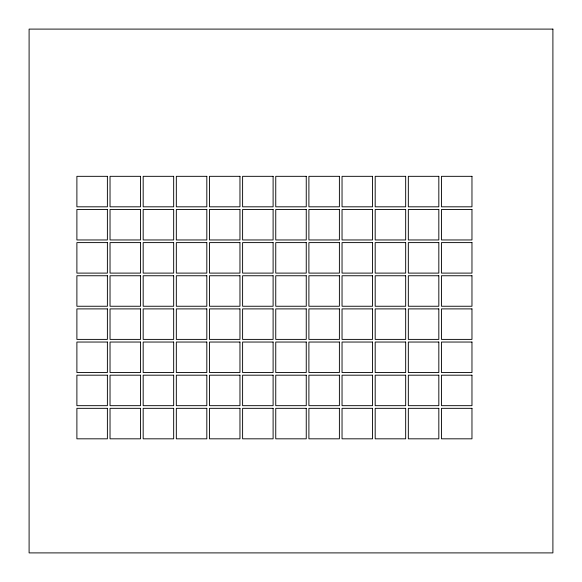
<?xml version="1.0" encoding="UTF-8"?>
<svg xmlns="http://www.w3.org/2000/svg" width="582" height="582" viewBox="0 0 582 582"><rect width="100%" height="100%" fill="white"/><g stroke="black" fill="none" stroke-linecap="round" stroke-linejoin="round"><path stroke-width="0.87" d="M552.9 29.1L29.1 29.1L29.1 552.9L552.9 552.9L552.9 29.1M107.386 176.324L76.889 176.324L76.889 206.814L107.386 206.814L107.386 176.324M140.531 176.324L110.034 176.324L110.034 206.814L140.531 206.814L140.531 176.324M173.669 176.324L143.179 176.324L143.179 206.814L173.669 206.814L173.669 176.324M206.814 176.324L176.324 176.324L176.324 206.814L206.814 206.814L206.814 176.324M239.959 176.324L209.469 176.324L209.469 206.814L239.959 206.814L239.959 176.324M273.103 176.324L242.607 176.324L242.607 206.814L273.103 206.814L273.103 176.324M306.248 176.324L275.752 176.324L275.752 206.814L306.248 206.814L306.248 176.324M339.393 176.324L308.897 176.324L308.897 206.814L339.393 206.814L339.393 176.324M372.531 176.324L342.041 176.324L342.041 206.814L372.531 206.814L372.531 176.324M405.676 176.324L375.186 176.324L375.186 206.814L405.676 206.814L405.676 176.324M438.821 176.324L408.331 176.324L408.331 206.814L438.821 206.814L438.821 176.324M471.966 176.324L441.469 176.324L441.469 206.814L471.966 206.814L471.966 176.324M107.386 209.469L76.889 209.469L76.889 239.959L107.386 239.959L107.386 209.469M140.531 209.469L110.034 209.469L110.034 239.959L140.531 239.959L140.531 209.469M173.669 209.469L143.179 209.469L143.179 239.959L173.669 239.959L173.669 209.469M206.814 209.469L176.324 209.469L176.324 239.959L206.814 239.959L206.814 209.469M239.959 209.469L209.469 209.469L209.469 239.959L239.959 239.959L239.959 209.469M273.103 209.469L242.607 209.469L242.607 239.959L273.103 239.959L273.103 209.469M306.248 209.469L275.752 209.469L275.752 239.959L306.248 239.959L306.248 209.469M339.393 209.469L308.897 209.469L308.897 239.959L339.393 239.959L339.393 209.469M372.531 209.469L342.041 209.469L342.041 239.959L372.531 239.959L372.531 209.469M405.676 209.469L375.186 209.469L375.186 239.959L405.676 239.959L405.676 209.469M438.821 209.469L408.331 209.469L408.331 239.959L438.821 239.959L438.821 209.469M471.966 209.469L441.469 209.469L441.469 239.959L471.966 239.959L471.966 209.469M107.386 242.607L76.889 242.607L76.889 273.103L107.386 273.103L107.386 242.607M140.531 242.607L110.034 242.607L110.034 273.103L140.531 273.103L140.531 242.607M173.669 242.607L143.179 242.607L143.179 273.103L173.669 273.103L173.669 242.607M206.814 242.607L176.324 242.607L176.324 273.103L206.814 273.103L206.814 242.607M239.959 242.607L209.469 242.607L209.469 273.103L239.959 273.103L239.959 242.607M273.103 242.607L242.607 242.607L242.607 273.103L273.103 273.103L273.103 242.607M306.248 242.607L275.752 242.607L275.752 273.103L306.248 273.103L306.248 242.607M339.393 242.607L308.897 242.607L308.897 273.103L339.393 273.103L339.393 242.607M372.531 242.607L342.041 242.607L342.041 273.103L372.531 273.103L372.531 242.607M405.676 242.607L375.186 242.607L375.186 273.103L405.676 273.103L405.676 242.607M438.821 242.607L408.331 242.607L408.331 273.103L438.821 273.103L438.821 242.607M471.966 242.607L441.469 242.607L441.469 273.103L471.966 273.103L471.966 242.607M107.386 275.752L76.889 275.752L76.889 306.248L107.386 306.248L107.386 275.752M140.531 275.752L110.034 275.752L110.034 306.248L140.531 306.248L140.531 275.752M173.669 275.752L143.179 275.752L143.179 306.248L173.669 306.248L173.669 275.752M206.814 275.752L176.324 275.752L176.324 306.248L206.814 306.248L206.814 275.752M239.959 275.752L209.469 275.752L209.469 306.248L239.959 306.248L239.959 275.752M273.103 275.752L242.607 275.752L242.607 306.248L273.103 306.248L273.103 275.752M306.248 275.752L275.752 275.752L275.752 306.248L306.248 306.248L306.248 275.752M339.393 275.752L308.897 275.752L308.897 306.248L339.393 306.248L339.393 275.752M372.531 275.752L342.041 275.752L342.041 306.248L372.531 306.248L372.531 275.752M405.676 275.752L375.186 275.752L375.186 306.248L405.676 306.248L405.676 275.752M438.821 275.752L408.331 275.752L408.331 306.248L438.821 306.248L438.821 275.752M471.966 275.752L441.469 275.752L441.469 306.248L471.966 306.248L471.966 275.752M107.386 308.897L76.889 308.897L76.889 339.393L107.386 339.393L107.386 308.897M140.531 308.897L110.034 308.897L110.034 339.393L140.531 339.393L140.531 308.897M173.669 308.897L143.179 308.897L143.179 339.393L173.669 339.393L173.669 308.897M206.814 308.897L176.324 308.897L176.324 339.393L206.814 339.393L206.814 308.897M239.959 308.897L209.469 308.897L209.469 339.393L239.959 339.393L239.959 308.897M273.103 308.897L242.607 308.897L242.607 339.393L273.103 339.393L273.103 308.897M306.248 308.897L275.752 308.897L275.752 339.393L306.248 339.393L306.248 308.897M339.393 308.897L308.897 308.897L308.897 339.393L339.393 339.393L339.393 308.897M372.531 308.897L342.041 308.897L342.041 339.393L372.531 339.393L372.531 308.897M405.676 308.897L375.186 308.897L375.186 339.393L405.676 339.393L405.676 308.897M438.821 308.897L408.331 308.897L408.331 339.393L438.821 339.393L438.821 308.897M471.966 308.897L441.469 308.897L441.469 339.393L471.966 339.393L471.966 308.897M107.386 342.041L76.889 342.041L76.889 372.531L107.386 372.531L107.386 342.041M140.531 342.041L110.034 342.041L110.034 372.531L140.531 372.531L140.531 342.041M173.669 342.041L143.179 342.041L143.179 372.531L173.669 372.531L173.669 342.041M206.814 342.041L176.324 342.041L176.324 372.531L206.814 372.531L206.814 342.041M239.959 342.041L209.469 342.041L209.469 372.531L239.959 372.531L239.959 342.041M273.103 342.041L242.607 342.041L242.607 372.531L273.103 372.531L273.103 342.041M306.248 342.041L275.752 342.041L275.752 372.531L306.248 372.531L306.248 342.041M339.393 342.041L308.897 342.041L308.897 372.531L339.393 372.531L339.393 342.041M372.531 342.041L342.041 342.041L342.041 372.531L372.531 372.531L372.531 342.041M405.676 342.041L375.186 342.041L375.186 372.531L405.676 372.531L405.676 342.041M438.821 342.041L408.331 342.041L408.331 372.531L438.821 372.531L438.821 342.041M471.966 342.041L441.469 342.041L441.469 372.531L471.966 372.531L471.966 342.041M107.386 375.186L76.889 375.186L76.889 405.676L107.386 405.676L107.386 375.186M140.531 375.186L110.034 375.186L110.034 405.676L140.531 405.676L140.531 375.186M173.669 375.186L143.179 375.186L143.179 405.676L173.669 405.676L173.669 375.186M206.814 375.186L176.324 375.186L176.324 405.676L206.814 405.676L206.814 375.186M239.959 375.186L209.469 375.186L209.469 405.676L239.959 405.676L239.959 375.186M273.103 375.186L242.607 375.186L242.607 405.676L273.103 405.676L273.103 375.186M306.248 375.186L275.752 375.186L275.752 405.676L306.248 405.676L306.248 375.186M339.393 375.186L308.897 375.186L308.897 405.676L339.393 405.676L339.393 375.186M372.531 375.186L342.041 375.186L342.041 405.676L372.531 405.676L372.531 375.186M405.676 375.186L375.186 375.186L375.186 405.676L405.676 405.676L405.676 375.186M438.821 375.186L408.331 375.186L408.331 405.676L438.821 405.676L438.821 375.186M471.966 375.186L441.469 375.186L441.469 405.676L471.966 405.676L471.966 375.186M107.386 408.331L76.889 408.331L76.889 438.821L107.386 438.821L107.386 408.331M140.531 408.331L110.034 408.331L110.034 438.821L140.531 438.821L140.531 408.331M173.669 408.331L143.179 408.331L143.179 438.821L173.669 438.821L173.669 408.331M206.814 408.331L176.324 408.331L176.324 438.821L206.814 438.821L206.814 408.331M239.959 408.331L209.469 408.331L209.469 438.821L239.959 438.821L239.959 408.331M273.103 408.331L242.607 408.331L242.607 438.821L273.103 438.821L273.103 408.331M306.248 408.331L275.752 408.331L275.752 438.821L306.248 438.821L306.248 408.331M339.393 408.331L308.897 408.331L308.897 438.821L339.393 438.821L339.393 408.331M372.531 408.331L342.041 408.331L342.041 438.821L372.531 438.821L372.531 408.331M405.676 408.331L375.186 408.331L375.186 438.821L405.676 438.821L405.676 408.331M438.821 408.331L408.331 408.331L408.331 438.821L438.821 438.821L438.821 408.331M471.966 408.331L441.469 408.331L441.469 438.821L471.966 438.821L471.966 408.331"/></g></svg>
